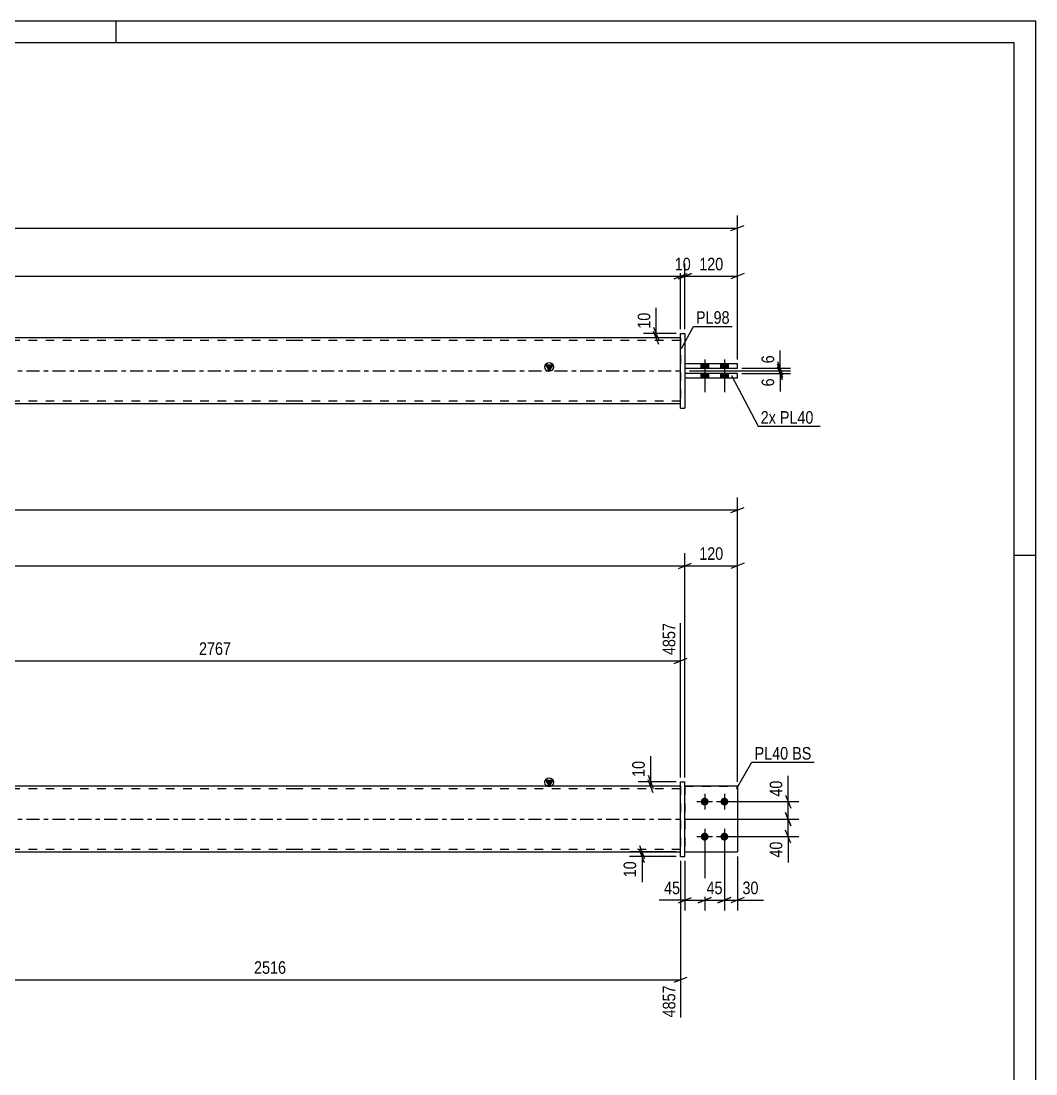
# Model space of a CAD drawing. Header units: millimetres. Extents: x 0 to 594, y 0 to 420.
# Drawn here: x 362.3 to 594, y 179.7 to 420 of the extents above; entities that cross this region are included whole.
import ezdxf

# ---------------------------------------------------------------- set-up
doc = ezdxf.new("R2010")
doc.units = ezdxf.units.MM
doc.linetypes.add('DXK_LINE_DOT2', pattern=[3.9198, 1.9599, -1.9599])
doc.linetypes.add('DXK_LINE_DOT3', pattern=[5.9187, 2.979, -0.9799, 0.9799, -0.9799])
doc.styles.add('Arial Narrow', font='ARIALN.TTF', dxfattribs={"height": 0.2})

# ---------------------------------------------------------------- blocks, each defined once
blk = doc.blocks.new('Unknown-580609029-1130')
at = {"color": 5, "linetype": 'Continuous'}
for p, q in [((594, 420), (0, 420)), ((384, 415), (384, 420)), ((594, 0), (594, 420)), ((589, 415), (5, 415)), ((589, 5), (589, 415)), ((594, 298), (589, 298))]:
    blk.add_line(p, q, dxfattribs=at)
blk = doc.blocks.new('Bolt-580609029-1684 - 1673')
at = {"linetype": 'Continuous'}
for points in [[(518.37, 242.74), (518.56, 242.72), (518.74, 242.67), (518.9, 242.57), (519.04, 242.45), (519.15, 242.29), (519.23, 242.12), (519.27, 241.94), (519.27, 241.75), (519.23, 241.57), (519.15, 241.39), (519.04, 241.24), (518.9, 241.12), (518.74, 241.02), (518.56, 240.96), (518.37, 240.94), (518.18, 240.96), (518.01, 241.02), (517.84, 241.12), (517.7, 241.24), (517.59, 241.39), (517.52, 241.57), (517.48, 241.75), (517.48, 241.94), (517.52, 242.12), (517.59, 242.29), (517.7, 242.45), (517.84, 242.57), (518.01, 242.67), (518.18, 242.72)], [(522.87, 242.74), (523.06, 242.72), (523.24, 242.67), (523.4, 242.57), (523.54, 242.45), (523.65, 242.29), (523.73, 242.12), (523.77, 241.94), (523.77, 241.75), (523.73, 241.57), (523.65, 241.39), (523.54, 241.24), (523.4, 241.12), (523.24, 241.02), (523.06, 240.96), (522.87, 240.94), (522.68, 240.96), (522.51, 241.02), (522.34, 241.12), (522.2, 241.24), (522.09, 241.39), (522.02, 241.57), (521.98, 241.75), (521.98, 241.94), (522.02, 242.12), (522.09, 242.29), (522.2, 242.45), (522.34, 242.57), (522.51, 242.67), (522.68, 242.72)], [(518.37, 234.74), (518.56, 234.72), (518.74, 234.67), (518.9, 234.57), (519.04, 234.45), (519.15, 234.29), (519.23, 234.12), (519.27, 233.94), (519.27, 233.75), (519.23, 233.57), (519.15, 233.39), (519.04, 233.24), (518.9, 233.12), (518.74, 233.02), (518.56, 232.96), (518.37, 232.94), (518.18, 232.96), (518.01, 233.02), (517.84, 233.12), (517.7, 233.24), (517.59, 233.39), (517.52, 233.57), (517.48, 233.75), (517.48, 233.94), (517.52, 234.12), (517.59, 234.29), (517.7, 234.45), (517.84, 234.57), (518.01, 234.67), (518.18, 234.72)], [(522.87, 234.74), (523.06, 234.72), (523.24, 234.67), (523.4, 234.57), (523.54, 234.45), (523.65, 234.29), (523.73, 234.12), (523.77, 233.94), (523.77, 233.75), (523.73, 233.57), (523.65, 233.39), (523.54, 233.24), (523.4, 233.12), (523.24, 233.02), (523.06, 232.96), (522.87, 232.94), (522.68, 232.96), (522.51, 233.02), (522.34, 233.12), (522.2, 233.24), (522.09, 233.39), (522.02, 233.57), (521.98, 233.75), (521.98, 233.94), (522.02, 234.12), (522.09, 234.29), (522.2, 234.45), (522.34, 234.57), (522.51, 234.67), (522.68, 234.72)]]:
    blk.add_hatch(color=1, dxfattribs=at).paths.add_polyline_path(points)
at = {"color": 1, "linetype": 'Continuous'}
for p, q in [((518.37, 243.64), (518.37, 240.04)), ((522.87, 243.64), (522.87, 240.04)), ((516.57, 241.84), (520.17, 241.84)), ((521.07, 241.84), (524.67, 241.84)), ((518.37, 235.64), (518.37, 232.04)), ((522.87, 235.64), (522.87, 232.04)), ((516.57, 233.84), (520.17, 233.84)), ((521.07, 233.84), (524.67, 233.84))]:
    blk.add_line(p, q, dxfattribs=at)
blk = doc.blocks.new('Part-580609029-1704 - 1673')
at = {"linetype": 'Continuous'}
blk.add_hatch(color=2, dxfattribs=at).paths.add_polyline_path([(482.87, 245.34), (482.07, 246.74), (483.67, 246.74)])
at = {"color": 2, "linetype": 'Continuous'}
for p, q in [((424.77, 245.34), (91.27, 245.34)), ((512.87, 245.34), (424.87, 245.34)), ((482.87, 245.34), (482.07, 246.74)), ((482.07, 246.74), (483.67, 246.74)), ((483.67, 246.74), (482.87, 245.34)), ((91.27, 230.34), (424.77, 230.34)), ((424.87, 230.34), (512.87, 230.34))]:
    blk.add_line(p, q, dxfattribs=at)
at = {"color": 7, "linetype": 'DXK_LINE_DOT2'}
for p, q in [((512.87, 245.34), (512.87, 230.34)), ((424.77, 244.74), (91.27, 244.74)), ((512.87, 244.74), (424.87, 244.74)), ((424.77, 230.94), (91.27, 230.94)), ((512.87, 230.94), (424.87, 230.94))]:
    blk.add_line(p, q, dxfattribs=at)
at = {"color": 7, "linetype": 'DXK_LINE_DOT3'}
for p, q in [((91.27, 237.84), (424.77, 237.84)), ((424.87, 237.84), (512.87, 237.84))]:
    blk.add_line(p, q, dxfattribs=at)
at = {"color": 2, "linetype": 'Continuous'}
blk.add_circle((482.87, 246.24), 1, dxfattribs=at)
blk = doc.blocks.new('Part-580609029-1709 - 1673')
at = {"color": 2, "linetype": 'Continuous'}
for p, q in [((525.87, 245.34), (513.87, 245.34)), ((525.87, 245.34), (525.87, 245.34)), ((525.87, 245.34), (525.87, 230.34)), ((513.87, 230.34), (525.87, 230.34))]:
    blk.add_line(p, q, dxfattribs=at)
at = {"color": 7, "linetype": 'DXK_LINE_DOT2'}
for p, q in [((513.87, 245.34), (525.87, 245.34)), ((513.87, 245.34), (513.87, 245.34)), ((513.87, 245.34), (513.87, 230.34)), ((513.87, 230.34), (525.87, 230.34))]:
    blk.add_line(p, q, dxfattribs=at)
blk = doc.blocks.new('Part-580609029-1714 - 1673')
at = {"color": 7, "linetype": 'DXK_LINE_DOT2'}
for p, q in [((513.87, 245.34), (525.87, 245.34)), ((525.87, 245.34), (513.87, 245.34)), ((513.87, 245.34), (513.87, 245.34)), ((513.87, 245.34), (513.87, 230.34)), ((525.87, 245.34), (525.87, 245.34)), ((525.87, 245.34), (525.87, 230.34)), ((513.87, 230.34), (525.87, 230.34)), ((513.87, 230.34), (525.87, 230.34))]:
    blk.add_line(p, q, dxfattribs=at)
blk = doc.blocks.new('Part-580609029-1715 - 1673')
at = {"color": 2, "linetype": 'Continuous'}
for p, q in [((512.87, 246.34), (513.87, 246.34)), ((512.87, 229.34), (512.87, 246.34)), ((513.87, 229.34), (513.87, 246.34)), ((512.87, 229.34), (512.87, 229.34)), ((512.87, 229.34), (513.87, 229.34))]:
    blk.add_line(p, q, dxfattribs=at)
at = {"color": 7, "linetype": 'DXK_LINE_DOT2'}
for p, q in [((512.87, 246.34), (513.87, 246.34)), ((512.87, 229.34), (513.87, 229.34))]:
    blk.add_line(p, q, dxfattribs=at)
blk = doc.blocks.new('Bolt-580609029-1371 - 1367')
at = {"linetype": 'Continuous'}
for points in [[(519.27, 341.76), (517.47, 341.76), (517.47, 340.76), (519.27, 340.76)], [(519.27, 341.76), (517.47, 341.76), (517.47, 340.76), (519.27, 340.76)], [(523.77, 341.76), (521.97, 341.76), (521.97, 340.76), (523.77, 340.76)], [(523.77, 341.76), (521.97, 341.76), (521.97, 340.76), (523.77, 340.76)], [(519.27, 339.56), (517.47, 339.56), (517.47, 338.56), (519.27, 338.56)], [(519.27, 339.56), (517.47, 339.56), (517.47, 338.56), (519.27, 338.56)], [(523.77, 339.56), (521.97, 339.56), (521.97, 338.56), (523.77, 338.56)], [(523.77, 339.56), (521.97, 339.56), (521.97, 338.56), (523.77, 338.56)]]:
    blk.add_hatch(color=1, dxfattribs=at).paths.add_polyline_path(points)
at = {"color": 1, "linetype": 'Continuous'}
for p, q in [((517.47, 341.76), (517.47, 340.76)), ((517.47, 341.76), (517.47, 340.76)), ((518.37, 342.76), (518.37, 335.26)), ((518.37, 342.76), (518.37, 335.26)), ((519.27, 341.76), (519.27, 340.76)), ((519.27, 341.76), (519.27, 340.76)), ((521.97, 341.76), (521.97, 340.76)), ((521.97, 341.76), (521.97, 340.76)), ((522.87, 342.76), (522.87, 335.26)), ((522.87, 342.76), (522.87, 335.26)), ((523.77, 341.76), (523.77, 340.76)), ((523.77, 341.76), (523.77, 340.76)), ((517.47, 339.56), (517.47, 338.56)), ((517.47, 339.56), (517.47, 338.56)), ((519.27, 339.56), (519.27, 338.56)), ((519.27, 339.56), (519.27, 338.56)), ((521.97, 339.56), (521.97, 338.56)), ((521.97, 339.56), (521.97, 338.56)), ((523.77, 339.56), (523.77, 338.56)), ((523.77, 339.56), (523.77, 338.56))]:
    blk.add_line(p, q, dxfattribs=at)
blk = doc.blocks.new('Part-580609029-1456 - 1367')
at = {"linetype": 'Continuous'}
blk.add_hatch(color=2, dxfattribs=at).paths.add_polyline_path([(482.87, 340.16), (482.07, 341.56), (483.67, 341.56)])
at = {"color": 2, "linetype": 'Continuous'}
for p, q in [((424.77, 347.66), (91.27, 347.66)), ((512.87, 347.66), (424.87, 347.66)), ((482.87, 340.16), (482.07, 341.56)), ((482.07, 341.56), (483.67, 341.56)), ((483.67, 341.56), (482.87, 340.16)), ((424.77, 332.66), (91.27, 332.66)), ((512.87, 332.66), (424.87, 332.66))]:
    blk.add_line(p, q, dxfattribs=at)
at = {"color": 7, "linetype": 'DXK_LINE_DOT2'}
for p, q in [((424.77, 347.06), (91.27, 347.06)), ((512.87, 347.06), (424.87, 347.06)), ((512.87, 347.66), (512.87, 332.66)), ((424.77, 333.26), (91.27, 333.26)), ((512.87, 333.26), (424.87, 333.26))]:
    blk.add_line(p, q, dxfattribs=at)
at = {"color": 7, "linetype": 'DXK_LINE_DOT3'}
for p, q in [((91.27, 340.16), (424.77, 340.16)), ((424.87, 340.16), (512.87, 340.16))]:
    blk.add_line(p, q, dxfattribs=at)
at = {"color": 2, "linetype": 'Continuous'}
blk.add_circle((482.87, 341.06), 1, dxfattribs=at)
blk = doc.blocks.new('Part-580609029-1461 - 1367')
at = {"color": 2, "linetype": 'Continuous'}
for p, q in [((525.87, 339.56), (513.87, 339.56)), ((525.87, 338.56), (525.87, 339.56)), ((513.87, 338.56), (525.87, 338.56))]:
    blk.add_line(p, q, dxfattribs=at)
at = {"color": 7, "linetype": 'DXK_LINE_DOT2'}
for p, q in [((513.87, 339.56), (513.87, 338.56)), ((525.87, 339.56), (513.87, 339.56)), ((513.87, 338.56), (525.87, 338.56))]:
    blk.add_line(p, q, dxfattribs=at)
blk = doc.blocks.new('Part-580609029-1433 - 1367')
at = {"color": 2, "linetype": 'Continuous'}
for p, q in [((512.87, 348.66), (512.87, 348.66)), ((512.87, 331.66), (512.87, 348.66)), ((512.87, 348.66), (513.87, 348.66)), ((513.87, 348.66), (513.87, 348.66)), ((513.87, 348.66), (513.87, 331.66)), ((512.87, 331.66), (513.87, 331.66)), ((512.87, 331.66), (512.87, 331.66)), ((513.87, 331.66), (513.87, 331.66))]:
    blk.add_line(p, q, dxfattribs=at)
at = {"color": 7, "linetype": 'DXK_LINE_DOT2'}
for p, q in [((512.87, 348.66), (513.87, 348.66)), ((512.87, 331.66), (513.87, 331.66)), ((513.87, 331.66), (513.87, 331.66))]:
    blk.add_line(p, q, dxfattribs=at)
blk = doc.blocks.new('Part-580609029-1466 - 1367')
at = {"color": 2, "linetype": 'Continuous'}
for p, q in [((525.87, 341.76), (513.87, 341.76)), ((525.87, 340.76), (525.87, 341.76)), ((513.87, 340.76), (525.87, 340.76))]:
    blk.add_line(p, q, dxfattribs=at)
at = {"color": 7, "linetype": 'DXK_LINE_DOT2'}
for p, q in [((513.87, 341.76), (513.87, 340.76)), ((525.87, 341.76), (513.87, 341.76)), ((513.87, 340.76), (525.87, 340.76))]:
    blk.add_line(p, q, dxfattribs=at)
blk = doc.blocks.new('StraightDimension-580609029-1945 - 1673')
at = {"color": 7, "linetype": 'Continuous'}
for p, q in [((518.37, 232.84), (518.37, 216.96)), ((513.87, 228.34), (513.87, 216.96)), ((512.37, 218.76), (515.37, 219.96)), ((513.87, 219.36), (518.37, 219.36)), ((519.87, 219.96), (516.87, 218.76))]:
    blk.add_line(p, q, dxfattribs=at)
at = {"color": 0}
blk.add_wipeout([(513.35, 220.11), (513.35, 224.31), (508.49, 224.31), (508.49, 220.11)], dxfattribs=at)
at = {"color": 7, "linetype": 'Continuous'}
blk.add_line((513.87, 219.36), (507.97, 219.36), dxfattribs=at)
blk.add_line((513.87, 219.36), (507.97, 219.36), dxfattribs=at)
at = {"color": 3, "style": 'Arial Narrow'}
blk.add_text('45', height=2.863, dxfattribs=at).set_placement((509.09, 220.71))
blk = doc.blocks.new('StraightDimension-580609029-1746 - 1673')
at = {"color": 7, "linetype": 'Continuous'}
for p, q in [((525.87, 246.34), (525.87, 311.25)), ((78.27, 308.4), (525.87, 308.4)), ((524.37, 307.8), (527.37, 309))]:
    blk.add_line(p, q, dxfattribs=at)
blk = doc.blocks.new('StraightDimension-580609029-2004 - 1673')
at = {"color": 7, "linetype": 'Continuous'}
for p, q in [((536.83, 243.34), (538.03, 240.34)), ((523.87, 241.84), (539.83, 241.84)), ((537.43, 237.84), (537.43, 241.84)), ((538.03, 236.34), (536.83, 239.34)), ((513.87, 237.84), (539.83, 237.84))]:
    blk.add_line(p, q, dxfattribs=at)
at = {"color": 0}
blk.add_wipeout([(536.68, 247.22), (532.48, 247.22), (532.48, 242.37), (536.68, 242.37)], dxfattribs=at)
at = {"color": 7, "linetype": 'Continuous'}
blk.add_line((537.43, 241.84), (537.43, 247.75), dxfattribs=at)
blk.add_line((537.43, 241.84), (537.43, 247.75), dxfattribs=at)
at = {"color": 3, "style": 'Arial Narrow'}
blk.add_text('40', height=2.863, rotation=90.0002, dxfattribs=at).set_placement((536.08, 242.97))
blk = doc.blocks.new('StraightDimension-580609029-2017 - 1673')
at = {"color": 7, "linetype": 'Continuous'}
for p, q in [((536.83, 239.34), (538.03, 236.34)), ((513.87, 237.84), (539.83, 237.84)), ((537.43, 233.84), (537.43, 237.84)), ((523.87, 233.84), (539.83, 233.84)), ((538.03, 232.34), (536.83, 235.34))]:
    blk.add_line(p, q, dxfattribs=at)
at = {"color": 0}
blk.add_wipeout([(536.68, 233.32), (532.48, 233.32), (532.48, 228.46), (536.68, 228.46)], dxfattribs=at)
at = {"color": 7, "linetype": 'Continuous'}
blk.add_line((537.43, 233.84), (537.43, 227.94), dxfattribs=at)
blk.add_line((537.43, 233.84), (537.43, 227.94), dxfattribs=at)
at = {"color": 3, "style": 'Arial Narrow'}
blk.add_text('40', height=2.863, rotation=90.0002, dxfattribs=at).set_placement((536.08, 229.06))
blk = doc.blocks.new('StraightDimension-580609029-1955 - 1673')
at = {"color": 7, "linetype": 'Continuous'}
for p, q in [((518.37, 232.84), (518.37, 216.96)), ((522.87, 232.84), (522.87, 216.96)), ((516.87, 218.76), (519.87, 219.96)), ((518.37, 219.36), (522.87, 219.36)), ((524.37, 219.96), (521.37, 218.76))]:
    blk.add_line(p, q, dxfattribs=at)
at = {"color": 0}
blk.add_wipeout([(523.05, 220.11), (523.05, 224.31), (518.19, 224.31), (518.19, 220.11)], dxfattribs=at)
at = {"color": 3, "style": 'Arial Narrow'}
blk.add_text('45', height=2.863, dxfattribs=at).set_placement((518.79, 220.71))
blk = doc.blocks.new('StraightDimension-580609029-2040 - 1673')
at = {"color": 7, "linetype": 'Continuous'}
for p, q in [((513.87, 247.34), (513.87, 298.52)), ((525.87, 246.34), (525.87, 298.52)), ((512.37, 295.07), (515.37, 296.27)), ((513.87, 295.67), (525.87, 295.67)), ((527.37, 296.27), (524.37, 295.07))]:
    blk.add_line(p, q, dxfattribs=at)
at = {"color": 0}
blk.add_wipeout([(523.21, 296.42), (523.21, 300.62), (516.53, 300.62), (516.53, 296.42)], dxfattribs=at)
at = {"color": 3, "style": 'Arial Narrow'}
blk.add_text('120', height=2.863, dxfattribs=at).set_placement((517.13, 297.02))
blk = doc.blocks.new('StraightDimension-580609029-2031 - 1673')
at = {"color": 7, "linetype": 'Continuous'}
for p, q in [((505.44, 247.84), (506.64, 244.84)), ((511.87, 246.34), (503.19, 246.34)), ((511.87, 245.34), (503.19, 245.34)), ((506.64, 243.84), (505.44, 246.84)), ((506.04, 245.34), (506.04, 246.34))]:
    blk.add_line(p, q, dxfattribs=at)
at = {"color": 0}
blk.add_wipeout([(505.29, 251.72), (501.09, 251.72), (501.09, 246.87), (505.29, 246.87)], dxfattribs=at)
at = {"color": 7, "linetype": 'Continuous'}
blk.add_line((506.04, 246.34), (506.04, 252.25), dxfattribs=at)
blk.add_line((506.04, 246.34), (506.04, 252.25), dxfattribs=at)
at = {"color": 3, "style": 'Arial Narrow'}
blk.add_text('10', height=2.863, rotation=90.0002, dxfattribs=at).set_placement((504.69, 247.47))
blk = doc.blocks.new('StraightDimension-580609029-1760 - 1673')
at = {"color": 7, "linetype": 'Continuous'}
for p, q in [((300.29, 246.34), (300.29, 282.59)), ((512.87, 247.34), (512.87, 282.59)), ((301.79, 274.58), (298.79, 273.38)), ((300.29, 273.98), (512.87, 273.98)), ((511.37, 273.38), (514.37, 274.58))]:
    blk.add_line(p, q, dxfattribs=at)
at = {"color": 0, "linetype": 'Continuous'}
blk.add_wipeout([(512.27, 283.19), (508.07, 283.19), (508.07, 274.68), (512.27, 274.68)], dxfattribs=at)
at = {"color": 0}
blk.add_wipeout([(410.84, 274.73), (410.84, 278.93), (402.33, 278.93), (402.33, 274.73)], dxfattribs=at)
at = {"color": 3, "linetype": 'Continuous', "style": 'Arial Narrow'}
blk.add_text('4857', height=2.863, rotation=90.0002, dxfattribs=at).set_placement((511.67, 275.28))
at = {"color": 3, "style": 'Arial Narrow'}
blk.add_text('2767', height=2.863, dxfattribs=at).set_placement((402.93, 275.33))
blk = doc.blocks.new('StraightDimension-580609029-2050 - 1673')
at = {"color": 7, "linetype": 'Continuous'}
for p, q in [((513.87, 247.34), (513.87, 298.52)), ((90.27, 295.67), (513.87, 295.67)), ((512.37, 295.07), (515.37, 296.27))]:
    blk.add_line(p, q, dxfattribs=at)
blk = doc.blocks.new('StraightDimension-580609029-1878 - 1673')
at = {"color": 7, "linetype": 'Continuous'}
for p, q in [((325.42, 229.34), (325.42, 183.88)), ((512.87, 228.34), (512.87, 192.58)), ((326.92, 201.79), (323.92, 200.59)), ((325.42, 201.19), (512.87, 201.19)), ((511.37, 200.59), (514.37, 201.79))]:
    blk.add_line(p, q, dxfattribs=at)
at = {"color": 0}
blk.add_wipeout([(423.4, 201.94), (423.4, 206.14), (414.89, 206.14), (414.89, 201.94)], dxfattribs=at)
at = {"color": 0, "linetype": 'Continuous'}
blk.add_wipeout([(512.27, 200.49), (508.07, 200.49), (508.07, 191.98), (512.27, 191.98)], dxfattribs=at)
at = {"color": 3, "style": 'Arial Narrow'}
blk.add_text('2516', height=2.863, dxfattribs=at).set_placement((415.49, 202.54))
at = {"color": 3, "linetype": 'Continuous', "style": 'Arial Narrow'}
blk.add_text('4857', height=2.863, rotation=90.0002, dxfattribs=at).set_placement((511.67, 192.58))
blk = doc.blocks.new('StraightDimension-580609029-1936 - 1673')
at = {"color": 7, "linetype": 'Continuous'}
for p, q in [((503.47, 231.84), (504.67, 228.84)), ((504.67, 227.84), (503.47, 230.84)), ((511.87, 230.34), (501.22, 230.34)), ((511.87, 229.34), (501.22, 229.34)), ((504.07, 229.34), (504.07, 230.34))]:
    blk.add_line(p, q, dxfattribs=at)
at = {"color": 0}
blk.add_wipeout([(503.32, 228.82), (499.12, 228.82), (499.12, 223.96), (503.32, 223.96)], dxfattribs=at)
at = {"color": 7, "linetype": 'Continuous'}
blk.add_line((504.07, 229.34), (504.07, 223.44), dxfattribs=at)
blk.add_line((504.07, 229.34), (504.07, 223.44), dxfattribs=at)
at = {"color": 3, "style": 'Arial Narrow'}
blk.add_text('10', height=2.863, rotation=90.0002, dxfattribs=at).set_placement((502.72, 224.56))
blk = doc.blocks.new('StraightDimension-580609029-1965 - 1673')
at = {"color": 7, "linetype": 'Continuous'}
for p, q in [((522.87, 232.84), (522.87, 216.96)), ((525.87, 229.34), (525.87, 216.96)), ((521.37, 218.76), (524.37, 219.96)), ((522.87, 219.36), (525.87, 219.36)), ((527.37, 219.96), (524.37, 218.76))]:
    blk.add_line(p, q, dxfattribs=at)
at = {"color": 0}
blk.add_wipeout([(531.25, 220.11), (531.25, 224.31), (526.4, 224.31), (526.4, 220.11)], dxfattribs=at)
at = {"color": 7, "linetype": 'Continuous'}
blk.add_line((525.87, 219.36), (531.78, 219.36), dxfattribs=at)
blk.add_line((525.87, 219.36), (531.78, 219.36), dxfattribs=at)
at = {"color": 3, "style": 'Arial Narrow'}
blk.add_text('30', height=2.863, dxfattribs=at).set_placement((527, 220.71))
blk = doc.blocks.new('StraightDimension-580609029-1545 - 1367')
at = {"color": 7, "linetype": 'Continuous'}
for p, q in [((525.87, 342.76), (525.87, 375.61)), ((78.27, 372.76), (525.87, 372.76)), ((524.37, 372.16), (527.37, 373.36))]:
    blk.add_line(p, q, dxfattribs=at)
blk = doc.blocks.new('StraightDimension-580609029-1576 - 1367')
at = {"color": 7, "linetype": 'Continuous'}
for p, q in [((512.87, 349.66), (512.87, 364.6)), ((91.27, 361.75), (512.87, 361.75)), ((511.37, 361.15), (514.37, 362.35))]:
    blk.add_line(p, q, dxfattribs=at)
blk = doc.blocks.new('StraightDimension-580609029-1586 - 1367')
at = {"color": 7, "linetype": 'Continuous'}
for p, q in [((512.87, 349.66), (512.87, 364.6)), ((513.87, 349.66), (513.87, 364.6)), ((511.37, 361.15), (514.37, 362.35)), ((515.37, 362.35), (512.37, 361.15)), ((512.87, 361.75), (513.87, 361.75))]:
    blk.add_line(p, q, dxfattribs=at)
at = {"color": 0}
blk.add_wipeout([(515.8, 362.5), (515.8, 366.7), (510.94, 366.7), (510.94, 362.5)], dxfattribs=at)
at = {"color": 3, "style": 'Arial Narrow'}
blk.add_text('10', height=2.863, dxfattribs=at).set_placement((511.54, 363.1))
blk = doc.blocks.new('StraightDimension-580609029-1596 - 1367')
at = {"color": 7, "linetype": 'Continuous'}
for p, q in [((513.87, 349.66), (513.87, 364.6)), ((525.87, 342.76), (525.87, 364.6)), ((512.37, 361.15), (515.37, 362.35)), ((513.87, 361.75), (525.87, 361.75)), ((527.37, 362.35), (524.37, 361.15))]:
    blk.add_line(p, q, dxfattribs=at)
at = {"color": 0}
blk.add_wipeout([(523.21, 362.5), (523.21, 366.7), (516.53, 366.7), (516.53, 362.5)], dxfattribs=at)
at = {"color": 3, "style": 'Arial Narrow'}
blk.add_text('120', height=2.863, dxfattribs=at).set_placement((517.13, 363.1))
blk = doc.blocks.new('StraightDimension-580609029-1607 - 1367')
at = {"color": 7, "linetype": 'Continuous'}
for p, q in [((511.87, 348.66), (504.44, 348.66)), ((506.69, 350.16), (507.89, 347.16)), ((507.89, 346.16), (506.69, 349.16)), ((507.29, 347.66), (507.29, 348.66)), ((511.87, 347.66), (504.44, 347.66))]:
    blk.add_line(p, q, dxfattribs=at)
at = {"color": 0}
blk.add_wipeout([(506.54, 354.04), (502.34, 354.04), (502.34, 349.18), (506.54, 349.18)], dxfattribs=at)
at = {"color": 7, "linetype": 'Continuous'}
blk.add_line((507.29, 348.66), (507.29, 354.56), dxfattribs=at)
blk.add_line((507.29, 348.66), (507.29, 354.56), dxfattribs=at)
at = {"color": 3, "style": 'Arial Narrow'}
blk.add_text('10', height=2.863, rotation=90.0002, dxfattribs=at).set_placement((505.94, 349.78))
blk = doc.blocks.new('StraightDimension-580609029-1618 - 1367')
at = {"color": 7, "linetype": 'Continuous'}
for p, q in [((534.97, 342.26), (536.17, 339.26)), ((536.17, 338.66), (534.97, 341.66)), ((514.87, 340.16), (537.97, 340.16)), ((526.87, 340.76), (537.97, 340.76)), ((535.57, 340.16), (535.57, 340.76))]:
    blk.add_line(p, q, dxfattribs=at)
at = {"color": 0}
blk.add_wipeout([(534.82, 344.31), (530.62, 344.31), (530.62, 341.28), (534.82, 341.28)], dxfattribs=at)
at = {"color": 7, "linetype": 'Continuous'}
blk.add_line((535.57, 340.76), (535.57, 344.84), dxfattribs=at)
blk.add_line((535.57, 340.76), (535.57, 344.84), dxfattribs=at)
at = {"color": 3, "style": 'Arial Narrow'}
blk.add_text('6', height=2.86, rotation=90.0002, dxfattribs=at).set_placement((534.22, 341.88))
blk = doc.blocks.new('StraightDimension-580609029-1627 - 1367')
at = {"color": 7, "linetype": 'Continuous'}
for p, q in [((534.97, 341.66), (536.17, 338.66)), ((514.87, 340.16), (537.97, 340.16)), ((526.87, 339.56), (537.97, 339.56)), ((536.17, 338.06), (534.97, 341.06)), ((535.57, 339.56), (535.57, 340.16))]:
    blk.add_line(p, q, dxfattribs=at)
at = {"color": 0}
blk.add_wipeout([(534.82, 339.03), (530.62, 339.03), (530.62, 336), (534.82, 336)], dxfattribs=at)
at = {"color": 7, "linetype": 'Continuous'}
blk.add_line((535.57, 339.56), (535.57, 335.48), dxfattribs=at)
blk.add_line((535.57, 339.56), (535.57, 335.48), dxfattribs=at)
at = {"color": 3, "style": 'Arial Narrow'}
blk.add_text('6', height=2.86, rotation=90.0002, dxfattribs=at).set_placement((534.22, 336.6))
blk = doc.blocks.new('MarkSet-580609029-2089 - 1673')
at = {"color": 0}
blk.add_wipeout([(537.45, 251.43), (537.45, 254.43), (529.77, 254.43), (529.77, 251.43)], dxfattribs=at)
blk.add_wipeout([(537.45, 251.43), (537.45, 254.43), (529.77, 254.43), (529.77, 251.43)], dxfattribs=at)
at = {"color": 30, "linetype": 'Continuous'}
blk.add_line((525.67, 244.77), (529.17, 250.83), dxfattribs=at)
at = {"color": 0}
blk.add_wipeout([(542.73, 251.43), (542.73, 254.43), (538.35, 254.43), (538.35, 251.43)], dxfattribs=at)
blk.add_wipeout([(542.73, 251.43), (542.73, 254.43), (538.35, 254.43), (538.35, 251.43)], dxfattribs=at)
at = {"color": 30, "linetype": 'Continuous'}
blk.add_line((529.17, 250.83), (543.33, 250.83), dxfattribs=at)
at = {"color": 3, "style": 'Arial Narrow'}
for s, p in [('PL40', (529.77, 251.43)), ('BS', (538.35, 251.43))]:
    blk.add_text(s, height=2.863, dxfattribs=at).set_placement(p)
blk = doc.blocks.new('Mark-580609029-1429 - 1367')
at = {"color": 0}
blk.add_wipeout([(524.07, 350.91), (524.07, 353.91), (516.39, 353.91), (516.39, 350.91)], dxfattribs=at)
blk.add_wipeout([(524.07, 350.91), (524.07, 353.91), (516.39, 353.91), (516.39, 350.91)], dxfattribs=at)
at = {"color": 30, "linetype": 'Continuous'}
for p, q in [((513.1, 345.23), (515.79, 350.31)), ((515.79, 350.31), (524.67, 350.31))]:
    blk.add_line(p, q, dxfattribs=at)
at = {"color": 3, "style": 'Arial Narrow'}
blk.add_text('PL98', height=2.863, dxfattribs=at).set_placement((516.39, 350.91))
blk = doc.blocks.new('MarkSet-580609029-1664 - 1367')
at = {"color": 0}
blk.add_wipeout([(534.63, 328.1), (534.63, 331.1), (531.16, 331.1), (531.16, 328.1)], dxfattribs=at)
blk.add_wipeout([(534.63, 328.1), (534.63, 331.1), (531.16, 331.1), (531.16, 328.1)], dxfattribs=at)
at = {"color": 30, "linetype": 'Continuous'}
blk.add_line((524.53, 339.07), (530.56, 327.5), dxfattribs=at)
at = {"color": 0}
blk.add_wipeout([(543.21, 328.1), (543.21, 331.1), (535.53, 331.1), (535.53, 328.1)], dxfattribs=at)
blk.add_wipeout([(543.21, 328.1), (543.21, 331.1), (535.53, 331.1), (535.53, 328.1)], dxfattribs=at)
at = {"color": 30, "linetype": 'Continuous'}
blk.add_line((530.56, 327.5), (544.71, 327.5), dxfattribs=at)
at = {"color": 3, "style": 'Arial Narrow'}
for s, p in [('2x', (531.16, 328.1)), ('PL40', (535.53, 328.1))]:
    blk.add_text(s, height=2.863, dxfattribs=at).set_placement(p)

msp = doc.modelspace()

# ---------------------------------------------------------------- block references
for name in ['Unknown-580609029-1130', 'Part-580609029-1433 - 1367', 'Part-580609029-1456 - 1367', 'Part-580609029-1466 - 1367', 'Bolt-580609029-1371 - 1367', 'Part-580609029-1461 - 1367', 'Part-580609029-1704 - 1673', 'Part-580609029-1715 - 1673', 'Part-580609029-1709 - 1673', 'Part-580609029-1714 - 1673', 'Bolt-580609029-1684 - 1673']:
    msp.add_blockref(name, (0, 0))

# ---------------------------------------------------------------- next in the draw order: block references
for name in ['StraightDimension-580609029-1545 - 1367', 'StraightDimension-580609029-1746 - 1673', 'StraightDimension-580609029-1945 - 1673']:
    msp.add_blockref(name, (0, 0))

# ---------------------------------------------------------------- next in the draw order: block references
for name in ['StraightDimension-580609029-1576 - 1367', 'StraightDimension-580609029-2004 - 1673']:
    msp.add_blockref(name, (0, 0))

# ---------------------------------------------------------------- next in the draw order: block references
for name in ['StraightDimension-580609029-1586 - 1367', 'StraightDimension-580609029-2040 - 1673', 'StraightDimension-580609029-2017 - 1673']:
    msp.add_blockref(name, (0, 0))

# ---------------------------------------------------------------- next in the draw order: block references
for name in ['StraightDimension-580609029-1596 - 1367', 'MarkSet-580609029-2089 - 1673', 'StraightDimension-580609029-2031 - 1673', 'StraightDimension-580609029-1955 - 1673', 'StraightDimension-580609029-1878 - 1673']:
    msp.add_blockref(name, (0, 0))

# ---------------------------------------------------------------- next in the draw order: block references
for name in ['StraightDimension-580609029-1607 - 1367', 'StraightDimension-580609029-1618 - 1367', 'StraightDimension-580609029-1760 - 1673', 'StraightDimension-580609029-1936 - 1673', 'StraightDimension-580609029-1965 - 1673']:
    msp.add_blockref(name, (0, 0))

# ---------------------------------------------------------------- next in the draw order: block references
for name in ['Mark-580609029-1429 - 1367', 'StraightDimension-580609029-1627 - 1367', 'StraightDimension-580609029-2050 - 1673']:
    msp.add_blockref(name, (0, 0))

# ---------------------------------------------------------------- next in the draw order: block references
msp.add_blockref('MarkSet-580609029-1664 - 1367', (0, 0))

doc.saveas('drawing.dxf')
